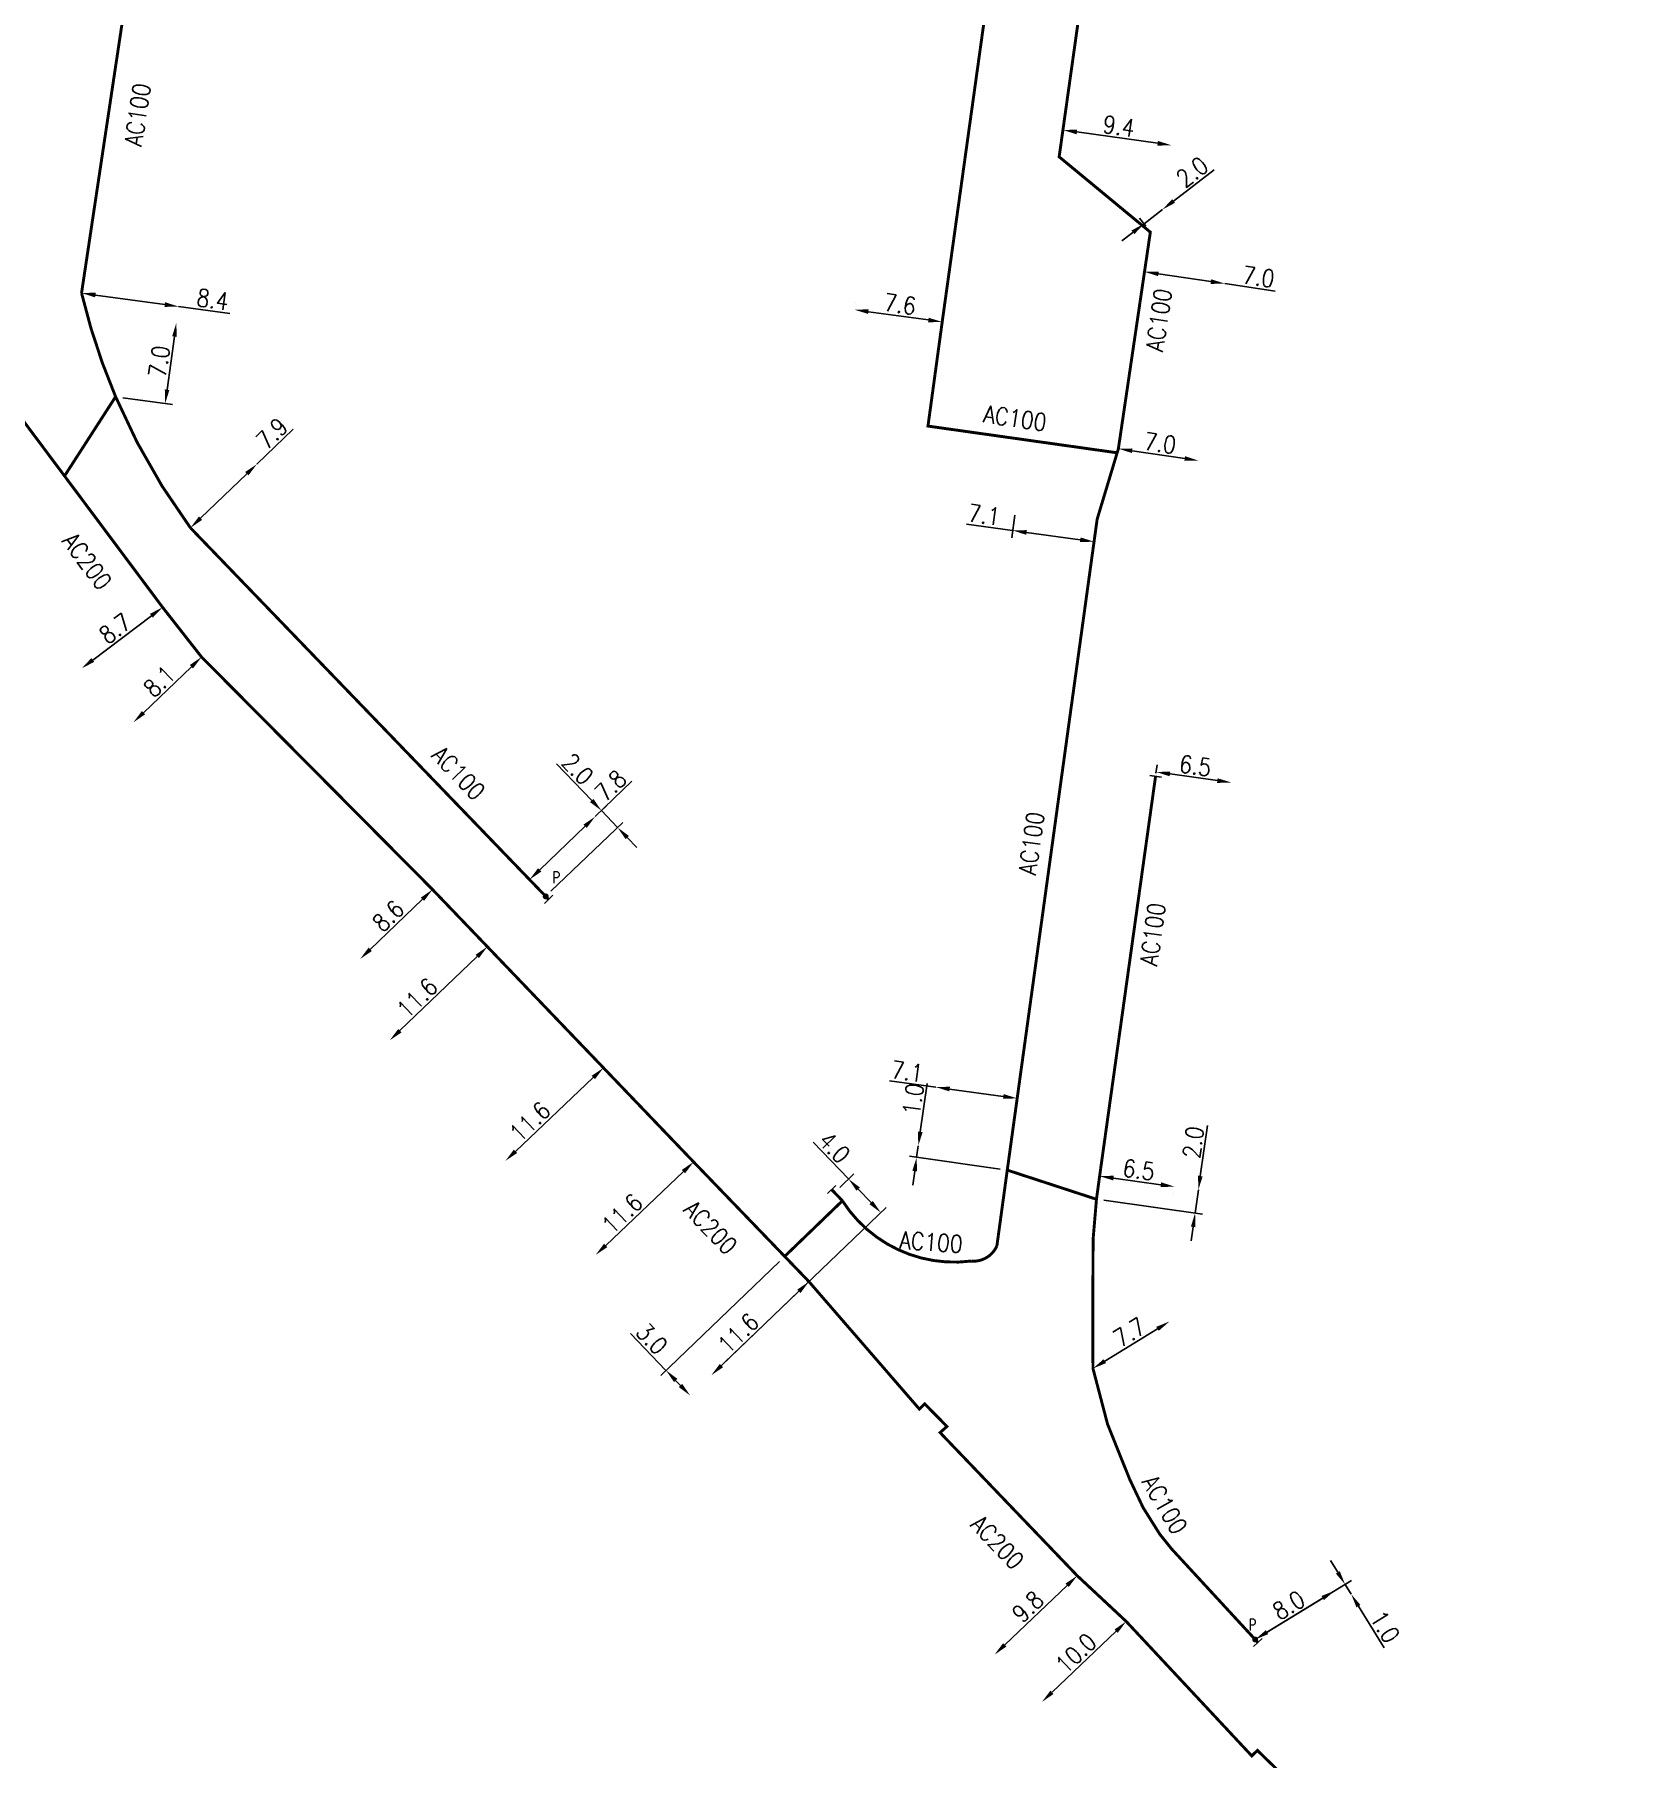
# Model space of a CAD drawing. Header units: millimetres. Extents: x 160996 to 162003, y 120996 to 122000.
# Drawn here: x 161739.4 to 161876.1, y 121177.6 to 121325.5 of the extents above; entities that cross this region are included whole.
import ezdxf
from ezdxf.enums import TextEntityAlignment as Align

# ---------------------------------------------------------------- set-up
doc = ezdxf.new("R2010")
doc.units = ezdxf.units.MM
doc.header["$PDMODE"] = 34
doc.linetypes.add('L_100_AP', pattern=[14, 10, -1.5, 1, -1.5])
doc.layers.get('0').update_dxf_attribs({"linetype": 'CONTINUOUS'})
doc.layers.get('Defpoints').update_dxf_attribs({"linetype": 'CONTINUOUS'})
for name, color, linetype in [('L_140', 3, 'CONTINUOUS'), ('L_300', 7, 'CONTINUOUS'), ('L_340', 7, 'CONTINUOUS')]:
    doc.layers.add(name, color=color, linetype=linetype)
doc.styles.add('G_ROMANS', font='ROMANS.SHX', dxfattribs={"width": 0.75})
doc.styles.get("Standard").update_dxf_attribs({"font": 'romans.shx', "width": 0.85})
doc.dimstyles.get("Standard").update_dxf_attribs({"dimtxt": 1.5, "dimasz": 1.2, "dimexe": 0.625, "dimexo": 0.625, "dimgap": 0.25, "dimtad": 1, "dimdec": 1, "dimzin": 0, "dimdsep": 46, "dimtxsty": 'Standard', "dimcen": -0.5, "dimadec": 0, "dimazin": 0, "dimtfac": 1, "dimtdec": 1, "dimtmove": 0, "dimatfit": 3, "dimfxl": 0, "dimtolj": 1, "dimtzin": 0, "dimarcsym": 0})

# ---------------------------------------------------------------- blocks, each defined once
blk = doc.blocks.new('L_340_07')
at = {"color": 0, "linetype": 'Continuous', "const_width": 0.25, "flags": 128}
blk.add_lwpolyline([(0, 0), (0.35, 0)], dxfattribs=at)
at = {"color": 0, "linetype": 'Continuous', "flags": 128}
blk.add_lwpolyline([(0.35, -0.5), (0.35, 0.5)], dxfattribs=at)
at = {"color": 0, "linetype": 'Continuous', "width": 0.75, "flags": 3}
for tag, p in [('DEF_LEG', (0.72, -3.47)), ('DEF_COUP', (0.72, -5.97)), ('DEF_TYPE', (0.72, -8.47))]:
    blk.add_attdef(tag, text='', height=1.2, dxfattribs=at).set_placement(p, align=Align.MIDDLE)
blk = doc.blocks.new('*D1636')
at = {"layer": 'Defpoints', "color": 0, "linetype": 'Continuous', "transparency": 16777216}
for p in [(161743.39, 121303.28), (161751.71, 121302.12), (161751.71, 121302.12)]:
    blk.add_point(p, dxfattribs=at)
at = {"layer": 'L_140', "color": 0, "linetype": 'Continuous', "lineweight": -2, "transparency": 16777216}
for p, q in [((161744.58, 121303.11), (161750.52, 121302.29)), ((161751.71, 121302.12), (161756.1, 121301.52))]:
    blk.add_line(p, q, dxfattribs=at)
at = {"layer": 'L_140', "color": 0, "linetype": 'Continuous', "transparency": 16777216}
for points in [[(161744.61, 121303.31), (161744.55, 121302.91), (161743.39, 121303.28)], [(161750.55, 121302.49), (161750.5, 121302.09), (161751.71, 121302.12)]]:
    blk.add_solid(points, dxfattribs=at)
at = {"layer": 'L_140', "color": 0, "linetype": 'Continuous', "transparency": 16777216, "insert": (161754.64, 121302.73), "char_height": 1.5, "attachment_point": 5, "rotation": 352.1074}
blk.add_mtext('\\A1;8.4', dxfattribs=at)
blk = doc.blocks.new('*D1637')
at = {"layer": 'Defpoints', "color": 0, "linetype": 'Continuous', "transparency": 16777216}
for p in [(161751.52, 121300.73), (161751.52, 121300.73), (161746.31, 121294.39)]:
    blk.add_point(p, dxfattribs=at)
at = {"layer": 'L_140', "color": 0, "linetype": 'Continuous', "lineweight": -2, "transparency": 16777216}
for p, q in [((161750.72, 121294.99), (161751.36, 121299.55)), ((161746.93, 121294.3), (161751.18, 121293.72))]:
    blk.add_line(p, q, dxfattribs=at)
at = {"layer": 'L_140', "color": 0, "linetype": 'Continuous', "transparency": 16777216}
for points in [[(161751.16, 121299.57), (161751.55, 121299.52), (161751.52, 121300.73)], [(161750.53, 121295.02), (161750.92, 121294.96), (161750.56, 121293.8)]]:
    blk.add_solid(points, dxfattribs=at)
at = {"layer": 'L_140', "color": 0, "linetype": 'Continuous', "transparency": 16777216, "insert": (161750.05, 121297.41), "char_height": 1.5, "attachment_point": 5, "rotation": 82.1074}
blk.add_mtext('\\A1;7.0', dxfattribs=at)
blk = doc.blocks.new('*D1643')
at = {"layer": 'Defpoints', "color": 0, "linetype": 'Continuous', "transparency": 16777216}
for p in [(161750.34, 121276.33), (161743.4, 121271.09), (161743.4, 121271.09)]:
    blk.add_point(p, dxfattribs=at)
at = {"layer": 'L_140', "color": 0, "linetype": 'Continuous', "lineweight": -2, "transparency": 16777216}
blk.add_line((161749.38, 121275.61), (161744.35, 121271.81), dxfattribs=at)
at = {"layer": 'L_140', "color": 0, "linetype": 'Continuous', "transparency": 16777216}
for points in [[(161749.26, 121275.77), (161749.5, 121275.45), (161750.34, 121276.33)], [(161744.23, 121271.97), (161744.47, 121271.65), (161743.4, 121271.09)]]:
    blk.add_solid(points, dxfattribs=at)
at = {"layer": 'L_140', "color": 0, "linetype": 'Continuous', "transparency": 16777216, "insert": (161746.27, 121274.51), "char_height": 1.5, "attachment_point": 5, "rotation": 37.0456}
blk.add_mtext('\\A1;8.7', dxfattribs=at)
blk = doc.blocks.new('*D1644')
at = {"layer": 'Defpoints', "color": 0, "linetype": 'Continuous', "transparency": 16777216}
for p in [(161753.68, 121272.07), (161747.83, 121266.46), (161747.83, 121266.46)]:
    blk.add_point(p, dxfattribs=at)
at = {"layer": 'L_140', "color": 0, "linetype": 'Continuous', "lineweight": -2, "transparency": 16777216}
blk.add_line((161752.81, 121271.24), (161748.7, 121267.29), dxfattribs=at)
at = {"layer": 'L_140', "color": 0, "linetype": 'Continuous', "transparency": 16777216}
for points in [[(161752.67, 121271.38), (161752.95, 121271.09), (161753.68, 121272.07)], [(161748.56, 121267.43), (161748.84, 121267.15), (161747.83, 121266.46)]]:
    blk.add_solid(points, dxfattribs=at)
at = {"layer": 'L_140', "color": 0, "linetype": 'Continuous', "transparency": 16777216, "insert": (161750.06, 121269.98), "char_height": 1.5, "attachment_point": 5, "rotation": 43.7974}
blk.add_mtext('\\A1;8.1', dxfattribs=at)
blk = doc.blocks.new('*D1645')
at = {"layer": 'Defpoints', "color": 0, "linetype": 'Continuous', "transparency": 16777216}
for p in [(161773.49, 121252.13), (161767.28, 121246.17), (161767.28, 121246.17)]:
    blk.add_point(p, dxfattribs=at)
at = {"layer": 'L_140', "color": 0, "linetype": 'Continuous', "lineweight": -2, "transparency": 16777216}
blk.add_line((161772.62, 121251.29), (161768.15, 121247), dxfattribs=at)
at = {"layer": 'L_140', "color": 0, "linetype": 'Continuous', "transparency": 16777216}
for points in [[(161772.49, 121251.44), (161772.76, 121251.15), (161773.49, 121252.13)], [(161768.01, 121247.15), (161768.29, 121246.86), (161767.28, 121246.17)]]:
    blk.add_solid(points, dxfattribs=at)
at = {"layer": 'L_140', "color": 0, "linetype": 'Continuous', "transparency": 16777216, "insert": (161769.69, 121249.87), "char_height": 1.5, "attachment_point": 5, "rotation": 43.7974}
blk.add_mtext('\\A1;8.6', dxfattribs=at)
blk = doc.blocks.new('*D1646')
at = {"layer": 'Defpoints', "color": 0, "linetype": 'Continuous', "transparency": 16777216}
for p in [(161778.19, 121247.23), (161769.82, 121239.2), (161769.82, 121239.2)]:
    blk.add_point(p, dxfattribs=at)
at = {"layer": 'L_140', "color": 0, "linetype": 'Continuous', "lineweight": -2, "transparency": 16777216}
for p, q in [((161778.63, 121246.77), (161778.63, 121246.77)), ((161777.33, 121246.4), (161770.69, 121240.03))]:
    blk.add_line(p, q, dxfattribs=at)
at = {"layer": 'L_140', "color": 0, "linetype": 'Continuous', "transparency": 16777216}
for points in [[(161777.19, 121246.54), (161777.47, 121246.25), (161778.19, 121247.23)], [(161770.55, 121240.17), (161770.83, 121239.88), (161769.82, 121239.2)]]:
    blk.add_solid(points, dxfattribs=at)
at = {"layer": 'L_140', "color": 0, "linetype": 'Continuous', "transparency": 16777216, "insert": (161772.17, 121242.83), "char_height": 1.5, "attachment_point": 5, "rotation": 43.7972}
blk.add_mtext('\\A1;11.6', dxfattribs=at)
blk = doc.blocks.new('*D1647')
at = {"layer": 'Defpoints', "color": 0, "linetype": 'Continuous', "transparency": 16777216}
for p in [(161758.43, 121288.61), (161758.43, 121288.61), (161752.73, 121283.14)]:
    blk.add_point(p, dxfattribs=at)
at = {"layer": 'L_140', "color": 0, "linetype": 'Continuous', "lineweight": -2, "transparency": 16777216}
for p, q in [((161758.43, 121288.61), (161761.54, 121291.6)), ((161753.59, 121283.97), (161757.56, 121287.78))]:
    blk.add_line(p, q, dxfattribs=at)
at = {"layer": 'L_140', "color": 0, "linetype": 'Continuous', "transparency": 16777216}
for points in [[(161757.42, 121287.93), (161757.7, 121287.64), (161758.43, 121288.61)], [(161753.46, 121284.12), (161753.73, 121283.83), (161752.73, 121283.14)]]:
    blk.add_solid(points, dxfattribs=at)
at = {"layer": 'L_140', "color": 0, "linetype": 'Continuous', "transparency": 16777216, "insert": (161759.72, 121291.24), "char_height": 1.5, "attachment_point": 5, "rotation": 43.8214}
blk.add_mtext('\\A1;7.9', dxfattribs=at)
blk = doc.blocks.new('*D1648')
at = {"layer": 'Defpoints', "color": 0, "linetype": 'Continuous', "transparency": 16777216}
for p in [(161787.44, 121258.38), (161787.44, 121258.38), (161781.81, 121252.98)]:
    blk.add_point(p, dxfattribs=at)
at = {"layer": 'L_140', "color": 0, "linetype": 'Continuous', "lineweight": -2, "transparency": 16777216}
for p, q in [((161787.44, 121258.38), (161790.59, 121261.41)), ((161782.68, 121253.81), (161786.57, 121257.55))]:
    blk.add_line(p, q, dxfattribs=at)
at = {"layer": 'L_140', "color": 0, "linetype": 'Continuous', "transparency": 16777216}
for points in [[(161786.44, 121257.7), (161786.71, 121257.41), (161787.44, 121258.38)], [(161782.54, 121253.96), (161782.82, 121253.67), (161781.81, 121252.98)]]:
    blk.add_solid(points, dxfattribs=at)
at = {"layer": 'L_140', "color": 0, "linetype": 'Continuous', "transparency": 16777216, "insert": (161788.76, 121261.03), "char_height": 1.5, "attachment_point": 5, "rotation": 43.8214}
blk.add_mtext('\\A1;7.8', dxfattribs=at)
blk = doc.blocks.new('*D1649')
at = {"layer": 'Defpoints', "color": 0, "linetype": 'Continuous', "transparency": 16777216}
for p in [(161787.97, 121258.9), (161787.44, 121258.38), (161783.2, 121251.54)]:
    blk.add_point(p, dxfattribs=at)
at = {"layer": 'L_340', "color": 0, "linetype": 'Continuous', "lineweight": -2, "transparency": 16777216}
for p, q in [((161787.14, 121259.76), (161784.12, 121262.92)), ((161787.89, 121258.82), (161788.43, 121259.33)), ((161789.36, 121257.45), (161787.97, 121258.9)), ((161783.65, 121251.98), (161789.81, 121257.89)), ((161790.19, 121256.59), (161791.02, 121255.72))]:
    blk.add_line(p, q, dxfattribs=at)
at = {"layer": 'L_340', "color": 0, "linetype": 'Continuous', "transparency": 16777216}
for points in [[(161787.29, 121259.9), (161787, 121259.62), (161787.97, 121258.9)], [(161790.33, 121256.73), (161790.05, 121256.45), (161789.36, 121257.45)]]:
    blk.add_solid(points, dxfattribs=at)
at = {"layer": 'L_340', "color": 0, "linetype": 'Continuous', "transparency": 16777216, "insert": (161785.94, 121262.46), "char_height": 1.5, "attachment_point": 5, "rotation": 313.8214}
blk.add_mtext('\\A1;2.0', dxfattribs=at)
blk = doc.blocks.new('*D1650')
at = {"layer": 'Defpoints', "color": 0, "linetype": 'Continuous', "transparency": 16777216}
for p in [(161788.15, 121236.84), (161779.74, 121228.86), (161779.74, 121228.86)]:
    blk.add_point(p, dxfattribs=at)
at = {"layer": 'L_140', "color": 0, "linetype": 'Continuous', "lineweight": -2, "transparency": 16777216}
blk.add_line((161787.28, 121236.02), (161780.61, 121229.68), dxfattribs=at)
at = {"layer": 'L_140', "color": 0, "linetype": 'Continuous', "transparency": 16777216}
for points in [[(161787.14, 121236.16), (161787.42, 121235.87), (161788.15, 121236.84)], [(161780.47, 121229.83), (161780.75, 121229.54), (161779.74, 121228.86)]]:
    blk.add_solid(points, dxfattribs=at)
at = {"layer": 'L_140', "color": 0, "linetype": 'Continuous', "transparency": 16777216, "insert": (161781.84, 121232.23), "char_height": 1.5, "attachment_point": 5, "rotation": 43.5071}
blk.add_mtext('\\A1;11.6', dxfattribs=at)
blk = doc.blocks.new('*D1651')
at = {"layer": 'Defpoints', "color": 0, "linetype": 'Continuous', "transparency": 16777216}
for p in [(161795.88, 121228.77), (161787.47, 121220.79), (161787.47, 121220.79)]:
    blk.add_point(p, dxfattribs=at)
at = {"layer": 'L_140', "color": 0, "linetype": 'Continuous', "lineweight": -2, "transparency": 16777216}
blk.add_line((161795.01, 121227.95), (161788.34, 121221.61), dxfattribs=at)
at = {"layer": 'L_140', "color": 0, "linetype": 'Continuous', "transparency": 16777216}
for points in [[(161794.87, 121228.09), (161795.15, 121227.8), (161795.88, 121228.77)], [(161788.2, 121221.76), (161788.48, 121221.47), (161787.47, 121220.79)]]:
    blk.add_solid(points, dxfattribs=at)
at = {"layer": 'L_140', "color": 0, "linetype": 'Continuous', "transparency": 16777216, "insert": (161789.75, 121224.33), "char_height": 1.5, "attachment_point": 5, "rotation": 43.5071}
blk.add_mtext('\\A1;11.6', dxfattribs=at)
blk = doc.blocks.new('*D1652')
at = {"layer": 'Defpoints', "color": 0, "linetype": 'Continuous', "transparency": 16777216}
for p in [(161803.69, 121220.67), (161795.59, 121208.74), (161795.59, 121208.74)]:
    blk.add_point(p, dxfattribs=at)
at = {"layer": 'L_140', "color": 0, "linetype": 'Continuous', "lineweight": -2, "transparency": 16777216}
for p, q in [((161803.24, 121220.24), (161793.06, 121210.47)), ((161793.51, 121210.9), (161790.48, 121214.06)), ((161794.75, 121209.6), (161794.34, 121210.04))]:
    blk.add_line(p, q, dxfattribs=at)
at = {"layer": 'L_140', "color": 0, "linetype": 'Continuous', "transparency": 16777216}
for points in [[(161794.48, 121210.18), (161794.2, 121209.9), (161793.51, 121210.9)], [(161794.9, 121209.74), (161794.61, 121209.47), (161795.59, 121208.74)]]:
    blk.add_solid(points, dxfattribs=at)
at = {"layer": 'L_140', "color": 0, "linetype": 'Continuous', "transparency": 16777216, "insert": (161792.3, 121213.61), "char_height": 1.5, "attachment_point": 5, "rotation": 313.7972}
blk.add_mtext('\\A1;3.0', dxfattribs=at)
blk = doc.blocks.new('*D1653')
at = {"layer": 'Defpoints', "color": 0, "linetype": 'Continuous', "transparency": 16777216}
for p in [(161805.77, 121218.51), (161797.4, 121210.48), (161797.4, 121210.48)]:
    blk.add_point(p, dxfattribs=at)
at = {"layer": 'L_140', "color": 0, "linetype": 'Continuous', "lineweight": -2, "transparency": 16777216}
for p, q in [((161804.91, 121217.68), (161798.27, 121211.31)), ((161806.21, 121218.06), (161806.21, 121218.06))]:
    blk.add_line(p, q, dxfattribs=at)
at = {"layer": 'L_140', "color": 0, "linetype": 'Continuous', "transparency": 16777216}
for points in [[(161804.77, 121217.82), (161805.05, 121217.53), (161805.77, 121218.51)], [(161798.13, 121211.45), (161798.41, 121211.17), (161797.4, 121210.48)]]:
    blk.add_solid(points, dxfattribs=at)
at = {"layer": 'L_140', "color": 0, "linetype": 'Continuous', "transparency": 16777216, "insert": (161799.71, 121214.08), "char_height": 1.5, "attachment_point": 5, "rotation": 43.7972}
blk.add_mtext('\\A1;11.6', dxfattribs=at)
blk = doc.blocks.new('*D1654')
at = {"layer": 'Defpoints', "color": 0, "linetype": 'Continuous', "transparency": 16777216}
for p in [(161828.78, 121193.29), (161821.69, 121186.52), (161821.69, 121186.52)]:
    blk.add_point(p, dxfattribs=at)
at = {"layer": 'L_140', "color": 0, "linetype": 'Continuous', "lineweight": -2, "transparency": 16777216}
blk.add_line((161827.91, 121192.46), (161822.56, 121187.35), dxfattribs=at)
at = {"layer": 'L_140', "color": 0, "linetype": 'Continuous', "transparency": 16777216}
for points in [[(161827.77, 121192.61), (161828.05, 121192.32), (161828.78, 121193.29)], [(161822.42, 121187.5), (161822.7, 121187.21), (161821.69, 121186.52)]]:
    blk.add_solid(points, dxfattribs=at)
at = {"layer": 'L_140', "color": 0, "linetype": 'Continuous', "transparency": 16777216, "insert": (161824.54, 121190.63), "char_height": 1.5, "attachment_point": 5, "rotation": 43.6929}
blk.add_mtext('\\A1;9.8', dxfattribs=at)
blk = doc.blocks.new('*D1655')
at = {"layer": 'Defpoints', "color": 0, "linetype": 'Continuous', "transparency": 16777216}
for p in [(161832.98, 121189.37), (161825.75, 121182.46), (161825.75, 121182.46)]:
    blk.add_point(p, dxfattribs=at)
at = {"layer": 'L_140', "color": 0, "linetype": 'Continuous', "lineweight": -2, "transparency": 16777216}
blk.add_line((161832.11, 121188.54), (161826.62, 121183.29), dxfattribs=at)
at = {"layer": 'L_140', "color": 0, "linetype": 'Continuous', "transparency": 16777216}
for points in [[(161831.98, 121188.68), (161832.25, 121188.39), (161832.98, 121189.37)], [(161826.48, 121183.43), (161826.75, 121183.15), (161825.75, 121182.46)]]:
    blk.add_solid(points, dxfattribs=at)
at = {"layer": 'L_140', "color": 0, "linetype": 'Continuous', "transparency": 16777216, "insert": (161828.67, 121186.64), "char_height": 1.5, "attachment_point": 5, "rotation": 43.6606}
blk.add_mtext('\\A1;10.0', dxfattribs=at)
blk = doc.blocks.new('*D1664')
at = {"layer": 'Defpoints', "color": 0, "linetype": 'Continuous', "transparency": 16777216}
for p in [(161809.68, 121301.85), (161809.68, 121301.85), (161817.2, 121300.8)]:
    blk.add_point(p, dxfattribs=at)
at = {"layer": 'L_140', "color": 0, "linetype": 'Continuous', "lineweight": -2, "transparency": 16777216}
for p, q in [((161809.76, 121302.47), (161809.76, 121302.47)), ((161816.02, 121300.97), (161810.87, 121301.68)), ((161817.29, 121301.42), (161817.29, 121301.42))]:
    blk.add_line(p, q, dxfattribs=at)
at = {"layer": 'L_140', "color": 0, "linetype": 'Continuous', "transparency": 16777216}
for points in [[(161810.89, 121301.88), (161810.84, 121301.49), (161809.68, 121301.85)], [(161816.04, 121301.16), (161815.99, 121300.77), (161817.2, 121300.8)]]:
    blk.add_solid(points, dxfattribs=at)
at = {"layer": 'L_140', "color": 0, "linetype": 'Continuous', "transparency": 16777216, "insert": (161813.58, 121302.32), "char_height": 1.5, "attachment_point": 5, "rotation": 352.0669}
blk.add_mtext('\\A1;7.6', dxfattribs=at)
blk = doc.blocks.new('*D1665')
at = {"layer": 'Defpoints', "color": 0, "linetype": 'Continuous', "transparency": 16777216}
for p in [(161832.31, 121289.93), (161839.18, 121288.91), (161839.18, 121288.91)]:
    blk.add_point(p, dxfattribs=at)
at = {"layer": 'L_140', "color": 0, "linetype": 'Continuous', "lineweight": -2, "transparency": 16777216}
blk.add_line((161833.49, 121289.75), (161838, 121289.09), dxfattribs=at)
at = {"layer": 'L_140', "color": 0, "linetype": 'Continuous', "transparency": 16777216}
for points in [[(161833.52, 121289.95), (161833.47, 121289.56), (161832.31, 121289.93)], [(161838.03, 121289.29), (161837.97, 121288.89), (161839.18, 121288.91)]]:
    blk.add_solid(points, dxfattribs=at)
at = {"layer": 'L_140', "color": 0, "linetype": 'Continuous', "transparency": 16777216, "insert": (161835.89, 121290.41), "char_height": 1.5, "attachment_point": 5, "rotation": 351.5924}
blk.add_mtext('\\A1;7.0', dxfattribs=at)
blk = doc.blocks.new('*D1666')
at = {"layer": 'Defpoints', "color": 0, "linetype": 'Continuous', "transparency": 16777216}
for p in [(161823.51, 121284.85), (161830.49, 121283.89), (161823.24, 121282.92)]:
    blk.add_point(p, dxfattribs=at)
at = {"layer": 'L_140', "color": 0, "linetype": 'Continuous', "lineweight": -2, "transparency": 16777216}
for p, q in [((161823.42, 121284.23), (161823.16, 121282.3)), ((161823.24, 121282.92), (161819.27, 121283.46)), ((161829.04, 121282.12), (161824.43, 121282.75)), ((161830.41, 121283.27), (161830.14, 121281.34))]:
    blk.add_line(p, q, dxfattribs=at)
at = {"layer": 'L_140', "color": 0, "linetype": 'Continuous', "transparency": 16777216}
for points in [[(161824.46, 121282.95), (161824.4, 121282.55), (161823.24, 121282.92)], [(161829.07, 121282.32), (161829.01, 121281.92), (161830.23, 121281.96)]]:
    blk.add_solid(points, dxfattribs=at)
at = {"layer": 'L_140', "color": 0, "linetype": 'Continuous', "transparency": 16777216, "insert": (161820.8, 121284.26), "char_height": 1.5, "attachment_point": 5, "rotation": 352.1833}
blk.add_mtext('\\A1;7.1', dxfattribs=at)
blk = doc.blocks.new('*D1667')
at = {"layer": 'Defpoints', "color": 0, "linetype": 'Continuous', "transparency": 16777216}
for p in [(161835.05, 121308.5), (161841.43, 121304.09), (161841.43, 121304.09)]:
    blk.add_point(p, dxfattribs=at)
at = {"layer": 'L_140', "color": 0, "linetype": 'Continuous', "lineweight": -2, "transparency": 16777216}
for p, q in [((161834.96, 121307.89), (161834.46, 121304.48)), ((161835.74, 121304.93), (161840.24, 121304.26)), ((161841.43, 121304.09), (161845.75, 121303.45))]:
    blk.add_line(p, q, dxfattribs=at)
at = {"layer": 'L_140', "color": 0, "linetype": 'Continuous', "transparency": 16777216}
for points in [[(161835.77, 121305.12), (161835.71, 121304.73), (161834.55, 121305.1)], [(161840.27, 121304.46), (161840.21, 121304.06), (161841.43, 121304.09)]]:
    blk.add_solid(points, dxfattribs=at)
at = {"layer": 'L_140', "color": 0, "linetype": 'Continuous', "transparency": 16777216, "insert": (161844.33, 121304.67), "char_height": 1.5, "attachment_point": 5, "rotation": 351.5924}
blk.add_mtext('\\A1;7.0', dxfattribs=at)
blk = doc.blocks.new('*D1668')
at = {"layer": 'Defpoints', "color": 0, "linetype": 'Continuous', "transparency": 16777216}
for p in [(161836.09, 121310.44), (161836.09, 121310.44), (161835.05, 121308.5)]:
    blk.add_point(p, dxfattribs=at)
at = {"layer": 'L_140', "color": 0, "linetype": 'Continuous', "lineweight": -2, "transparency": 16777216}
for p, q in [((161837.04, 121311.17), (161840.51, 121313.83)), ((161834.51, 121309.22), (161836.09, 121310.44)), ((161834.67, 121309), (161834.12, 121309.71)), ((161833.55, 121308.48), (161832.6, 121307.75))]:
    blk.add_line(p, q, dxfattribs=at)
at = {"layer": 'L_140', "color": 0, "linetype": 'Continuous', "transparency": 16777216}
for points in [[(161836.92, 121311.33), (161837.16, 121311.01), (161836.09, 121310.44)], [(161833.43, 121308.64), (161833.68, 121308.33), (161834.51, 121309.22)]]:
    blk.add_solid(points, dxfattribs=at)
at = {"layer": 'L_140', "color": 0, "linetype": 'Continuous', "transparency": 16777216, "insert": (161838.64, 121313.66), "char_height": 1.5, "attachment_point": 5, "rotation": 37.5582}
blk.add_mtext('\\A1;2.0', dxfattribs=at)
blk = doc.blocks.new('*D1669')
at = {"layer": 'Defpoints', "color": 0, "linetype": 'Continuous', "transparency": 16777216}
for p in [(161827.23, 121314.96), (161836.86, 121315.95), (161836.86, 121315.95)]:
    blk.add_point(p, dxfattribs=at)
at = {"layer": 'L_140', "color": 0, "linetype": 'Continuous', "lineweight": -2, "transparency": 16777216}
for p, q in [((161827.32, 121315.58), (161827.64, 121317.88)), ((161828.74, 121317.09), (161835.68, 121316.12))]:
    blk.add_line(p, q, dxfattribs=at)
at = {"layer": 'L_140', "color": 0, "linetype": 'Continuous', "transparency": 16777216}
for points in [[(161828.77, 121317.29), (161828.72, 121316.89), (161827.56, 121317.26)], [(161835.7, 121316.32), (161835.65, 121315.92), (161836.86, 121315.95)]]:
    blk.add_solid(points, dxfattribs=at)
at = {"layer": 'L_140', "color": 0, "linetype": 'Continuous', "transparency": 16777216, "insert": (161832.35, 121317.59), "char_height": 1.5, "attachment_point": 5, "rotation": 352.0172}
blk.add_mtext('\\A1;9.4', dxfattribs=at)
blk = doc.blocks.new('*D1692')
at = {"layer": 'Defpoints', "color": 0, "linetype": 'Continuous', "transparency": 16777216}
for p in [(161835.45, 121261.49), (161841.99, 121261.31), (161841.99, 121261.31)]:
    blk.add_point(p, dxfattribs=at)
at = {"layer": 'L_340', "color": 0, "linetype": 'Continuous', "lineweight": -2, "transparency": 16777216}
for p, q in [((161835.53, 121262.11), (161835.63, 121262.82)), ((161836.74, 121262.04), (161840.8, 121261.47))]:
    blk.add_line(p, q, dxfattribs=at)
at = {"layer": 'L_340', "color": 0, "linetype": 'Continuous', "transparency": 16777216}
for points in [[(161836.76, 121262.24), (161836.71, 121261.84), (161835.55, 121262.21)], [(161840.82, 121261.67), (161840.77, 121261.27), (161841.99, 121261.31)]]:
    blk.add_solid(points, dxfattribs=at)
at = {"layer": 'L_340', "color": 0, "linetype": 'Continuous', "transparency": 16777216, "insert": (161838.91, 121262.75), "char_height": 1.5, "attachment_point": 5, "rotation": 352.0416}
blk.add_mtext('\\A1;6.5', dxfattribs=at)
blk = doc.blocks.new('*D1693')
at = {"layer": 'Defpoints', "color": 0, "linetype": 'Continuous', "transparency": 16777216}
for p in [(161830.7, 121227.55), (161837.14, 121226.65), (161837.14, 121226.65)]:
    blk.add_point(p, dxfattribs=at)
at = {"layer": 'L_140', "color": 0, "linetype": 'Continuous', "lineweight": -2, "transparency": 16777216}
for p, q in [((161830.62, 121226.94), (161830.62, 121226.94)), ((161831.89, 121227.39), (161835.95, 121226.82)), ((161837.05, 121226.04), (161837.05, 121226.04))]:
    blk.add_line(p, q, dxfattribs=at)
at = {"layer": 'L_140', "color": 0, "linetype": 'Continuous', "transparency": 16777216}
for points in [[(161831.92, 121227.59), (161831.86, 121227.19), (161830.7, 121227.55)], [(161835.98, 121227.02), (161835.93, 121226.62), (161837.14, 121226.65)]]:
    blk.add_solid(points, dxfattribs=at)
at = {"layer": 'L_140', "color": 0, "linetype": 'Continuous', "transparency": 16777216, "insert": (161834.06, 121228.1), "char_height": 1.5, "attachment_point": 5, "rotation": 352.0416}
blk.add_mtext('\\A1;6.5', dxfattribs=at)
blk = doc.blocks.new('*D1694')
at = {"layer": 'Defpoints', "color": 0, "linetype": 'Continuous', "transparency": 16777216}
for p in [(161839.17, 121226.37), (161839.17, 121226.37), (161830.43, 121225.57)]:
    blk.add_point(p, dxfattribs=at)
at = {"layer": 'L_140', "color": 0, "linetype": 'Continuous', "lineweight": -2, "transparency": 16777216}
for p, q in [((161839.33, 121227.56), (161839.94, 121231.89)), ((161838.89, 121224.39), (161839.17, 121226.37)), ((161831.05, 121225.49), (161839.51, 121224.3)), ((161838.72, 121223.2), (161838.56, 121222.01))]:
    blk.add_line(p, q, dxfattribs=at)
at = {"layer": 'L_140', "color": 0, "linetype": 'Continuous', "transparency": 16777216}
for points in [[(161839.14, 121227.59), (161839.53, 121227.53), (161839.17, 121226.37)], [(161838.53, 121223.23), (161838.92, 121223.17), (161838.89, 121224.39)]]:
    blk.add_solid(points, dxfattribs=at)
at = {"layer": 'L_140', "color": 0, "linetype": 'Continuous', "transparency": 16777216, "insert": (161838.73, 121230.46), "char_height": 1.5, "attachment_point": 5, "rotation": 82.0416}
blk.add_mtext('\\A1;2.0', dxfattribs=at)
blk = doc.blocks.new('*D1695')
at = {"layer": 'Defpoints', "color": 0, "linetype": 'Continuous', "transparency": 16777216}
for p in [(161815.15, 121230.16), (161815.15, 121230.16), (161822.78, 121228.07)]:
    blk.add_point(p, dxfattribs=at)
at = {"layer": 'L_140', "color": 0, "linetype": 'Continuous', "lineweight": -2, "transparency": 16777216}
for p, q in [((161815.32, 121231.35), (161815.9, 121235.49)), ((161822.16, 121228.15), (161814.39, 121229.26)), ((161815.01, 121229.17), (161815.15, 121230.16)), ((161814.84, 121227.98), (161814.67, 121226.79))]:
    blk.add_line(p, q, dxfattribs=at)
at = {"layer": 'L_140', "color": 0, "linetype": 'Continuous', "transparency": 16777216}
for points in [[(161815.12, 121231.37), (161815.52, 121231.32), (161815.15, 121230.16)], [(161814.64, 121228.01), (161815.04, 121227.95), (161815.01, 121229.17)]]:
    blk.add_solid(points, dxfattribs=at)
at = {"layer": 'L_140', "color": 0, "linetype": 'Continuous', "transparency": 16777216, "insert": (161814.71, 121234.15), "char_height": 1.5, "attachment_point": 5, "rotation": 81.9369}
blk.add_mtext('\\A1;1.0', dxfattribs=at)
blk = doc.blocks.new('*D1696')
at = {"layer": 'Defpoints', "color": 0, "linetype": 'Continuous', "transparency": 16777216}
for p in [(161816.65, 121235.19), (161816.65, 121235.19), (161823.63, 121234.22)]:
    blk.add_point(p, dxfattribs=at)
at = {"layer": 'L_140', "color": 0, "linetype": 'Continuous', "lineweight": -2, "transparency": 16777216}
for p, q in [((161816.65, 121235.19), (161812.68, 121235.73)), ((161822.44, 121234.39), (161817.84, 121235.02))]:
    blk.add_line(p, q, dxfattribs=at)
at = {"layer": 'L_140', "color": 0, "linetype": 'Continuous', "transparency": 16777216}
for points in [[(161817.87, 121235.22), (161817.81, 121234.82), (161816.65, 121235.19)], [(161822.47, 121234.59), (161822.42, 121234.19), (161823.63, 121234.22)]]:
    blk.add_solid(points, dxfattribs=at)
at = {"layer": 'L_140', "color": 0, "linetype": 'Continuous', "transparency": 16777216, "insert": (161814.21, 121236.53), "char_height": 1.5, "attachment_point": 5, "rotation": 352.1701}
blk.add_mtext('\\A1;7.1', dxfattribs=at)
blk = doc.blocks.new('*D1697')
at = {"layer": 'Defpoints', "color": 0, "linetype": 'Continuous', "transparency": 16777216}
for p in [(161836.69, 121215.09), (161836.69, 121215.09), (161830.13, 121211.06)]:
    blk.add_point(p, dxfattribs=at)
at = {"layer": 'L_140', "color": 0, "linetype": 'Continuous', "lineweight": -2, "transparency": 16777216}
blk.add_line((161831.15, 121211.69), (161835.67, 121214.46), dxfattribs=at)
at = {"layer": 'L_140', "color": 0, "linetype": 'Continuous', "transparency": 16777216}
for points in [[(161835.56, 121214.63), (161835.77, 121214.29), (161836.69, 121215.09)], [(161831.04, 121211.86), (161831.25, 121211.52), (161830.13, 121211.06)]]:
    blk.add_solid(points, dxfattribs=at)
at = {"layer": 'L_140', "color": 0, "linetype": 'Continuous', "transparency": 16777216, "insert": (161833.26, 121214.16), "char_height": 1.5, "attachment_point": 5, "rotation": 31.5338}
blk.add_mtext('\\A1;7.7', dxfattribs=at)
blk = doc.blocks.new('*D1698')
at = {"layer": 'Defpoints', "color": 0, "linetype": 'Continuous', "transparency": 16777216}
for p in [(161852.28, 121191.7), (161852.28, 121191.7), (161844.04, 121187.82)]:
    blk.add_point(p, dxfattribs=at)
at = {"layer": 'L_340', "color": 0, "linetype": 'Continuous', "lineweight": -2, "transparency": 16777216}
for p, q in [((161851.13, 121193.58), (161850.5, 121194.6)), ((161844.57, 121188.15), (161852.29, 121192.88)), ((161851.75, 121192.55), (161852.28, 121191.7)), ((161852.9, 121190.68), (161855.1, 121187.11))]:
    blk.add_line(p, q, dxfattribs=at)
at = {"layer": 'L_340', "color": 0, "linetype": 'Continuous', "transparency": 16777216}
for points in [[(161851.3, 121193.68), (161850.96, 121193.47), (161851.75, 121192.55)], [(161853.07, 121190.78), (161852.73, 121190.57), (161852.28, 121191.7)]]:
    blk.add_solid(points, dxfattribs=at)
at = {"layer": 'L_340', "color": 0, "linetype": 'Continuous', "transparency": 16777216, "insert": (161855.17, 121188.91), "char_height": 1.5, "attachment_point": 5, "rotation": 301.5338}
blk.add_mtext('\\A1;1.0', dxfattribs=at)
blk = doc.blocks.new('*D1699')
at = {"layer": 'Defpoints', "color": 0, "linetype": 'Continuous', "transparency": 16777216}
for p in [(161850.85, 121192), (161850.85, 121192), (161844.04, 121187.82)]:
    blk.add_point(p, dxfattribs=at)
at = {"layer": 'L_340', "color": 0, "linetype": 'Continuous', "lineweight": -2, "transparency": 16777216}
blk.add_line((161845.06, 121188.45), (161849.83, 121191.37), dxfattribs=at)
at = {"layer": 'L_340', "color": 0, "linetype": 'Continuous', "transparency": 16777216}
for points in [[(161849.73, 121191.55), (161849.94, 121191.2), (161850.85, 121192)], [(161844.95, 121188.62), (161845.16, 121188.28), (161844.04, 121187.82)]]:
    blk.add_solid(points, dxfattribs=at)
at = {"layer": 'L_340', "color": 0, "linetype": 'Continuous', "transparency": 16777216, "insert": (161846.92, 121190.76), "char_height": 1.5, "attachment_point": 5, "rotation": 31.5338}
blk.add_mtext('\\A1;8.0', dxfattribs=at)
blk = doc.blocks.new('*D1700')
at = {"layer": 'Defpoints', "color": 0, "linetype": 'Continuous', "transparency": 16777216}
for p in [(161807.96, 121226.15), (161811.94, 121224.42), (161797.4, 121210.48)]:
    blk.add_point(p, dxfattribs=at)
at = {"layer": 'L_340', "color": 0, "linetype": 'Continuous', "lineweight": -2, "transparency": 16777216}
for p, q in [((161809.17, 121227.31), (161806.14, 121230.46)), ((161808.41, 121226.58), (161809.62, 121227.74)), ((161811.11, 121225.28), (161810, 121226.44)), ((161797.85, 121210.91), (161812.39, 121224.85))]:
    blk.add_line(p, q, dxfattribs=at)
at = {"layer": 'L_340', "color": 0, "linetype": 'Continuous', "transparency": 16777216}
for points in [[(161810.14, 121226.58), (161809.85, 121226.3), (161809.17, 121227.31)], [(161811.25, 121225.42), (161810.96, 121225.15), (161811.94, 121224.42)]]:
    blk.add_solid(points, dxfattribs=at)
at = {"layer": 'L_340', "color": 0, "linetype": 'Continuous', "transparency": 16777216, "insert": (161807.96, 121230.01), "char_height": 1.5, "attachment_point": 5, "rotation": 313.7972}
blk.add_mtext('\\A1;4.0', dxfattribs=at)
blk = doc.blocks.new('L_300_12')
at = {"color": 0, "linetype": 'Continuous', "const_width": 0.248, "flags": 128}
blk.add_lwpolyline([(-0.13, 0, 1), (0.13, 0, 1)], format="xyb", close=True, dxfattribs=at)
at = {"linetype": 'Continuous', "style": 'G_ROMANS', "width": 0.75}
blk.add_attdef('P', text='', height=1, dxfattribs=at).set_placement((0, 1.33), align=Align.MIDDLE_CENTER)
at = {"color": 0, "linetype": 'Continuous', "width": 0.75, "flags": 3}
for tag, p in [('DEF_LEG', (0, -5)), ('DEF_COUP', (0, -7.5)), ('DEF_TYPE', (0, -10))]:
    blk.add_attdef(tag, text='', height=1.2, dxfattribs=at).set_placement(p, align=Align.MIDDLE)

msp = doc.modelspace()

# ---------------------------------------------------------------- linework, layer by layer
at = {"layer": 'L_140', "linetype": 'L_100_AP', "flags": 128}
for points in [[(161832.2, 121289.58, 0.25, 0.25, 0), (161815.98, 121291.87, 0.25, 0.25, 0), (161817.2, 121300.8, 0.25, 0.25, 0), (161821.08, 121328.64, 0.25, 0.25, 0), (161821.9, 121334.56, 0.25, 0.25, 0), (161824.48, 121353.1, 0.25, 0.25, 0), (161825.08, 121356.9, 0.25, 0.25, 0), (161825.13, 121358.02, 0.25, 0.25, 0), (161825.03, 121360.62, 0.25, 0.25, 0), (161824.83, 121361.27, 0, 0, 0)], [(161748.49, 121340.95, 0.25, 0.25, 0), (161748.46, 121340.68, 0.25, 0.25, 0), (161749.39, 121340.55, 0.25, 0.25, 0), (161748.77, 121336.93, 0.25, 0.25, 0), (161747.36, 121329.7, 0.25, 0.25, 0), (161743.39, 121303.28, 0.25, 0.25, 0), (161743.39, 121303.28, 0.25, 0.25, 0.042241), (161746.31, 121294.39, 0.25, 0.25, 0.058578), (161752.73, 121283.14, 0.25, 0.25, 0), (161752.73, 121283.14, 0.25, 0.25, 0), (161781.81, 121252.98, 0.25, 0.25, 0), (161783.2, 121251.54, 0, 0, 0)]]:
    msp.add_lwpolyline(points, format="xyseb", dxfattribs=at)
at = {"layer": 'L_140', "linetype": 'L_100_AP', "const_width": 0.25, "flags": 128}
msp.add_lwpolyline([(161807.96, 121226.15), (161808.64, 121225.44), (161808.64, 121225.44), (161808.64, 121225.44, 0.290309), (161819.68, 121220.27), (161819.68, 121220.27, 0.322558), (161821.89, 121221.57), (161822.78, 121228.07), (161823.63, 121234.22), (161830.49, 121283.89), (161832.31, 121289.93), (161832.31, 121289.93), (161834.55, 121305.1), (161835.05, 121308.5), (161835.05, 121308.5), (161827.23, 121314.96), (161827.23, 121314.96), (161828.91, 121326.91), (161830.8, 121340.02), (161831.69, 121346.17), (161832.42, 121350.04, -0.386941), (161840.1, 121353.91), (161840.1, 121353.91), (161847.42, 121350.05), (161891.22, 121323.84), (161891.22, 121323.84), (161891.22, 121323.84, -0.111849), (161897.38, 121317.03, -0.095684), (161899.87, 121309.55), (161899.87, 121309.55), (161898.94, 121302.9), (161896.13, 121282.76), (161894.56, 121270.18), (161892.62, 121256.41), (161892.46, 121255.32)], format="xyb", dxfattribs=at)
for points in [[(161725.91, 121304.86), (161725.13, 121304.25), (161726.46, 121302.54), (161726.99, 121301.87), (161729.75, 121303.91), (161733.41, 121299), (161733.41, 121299), (161750.34, 121276.33), (161753.68, 121272.07), (161773.49, 121252.13), (161778.19, 121247.23), (161788.15, 121236.84), (161795.88, 121228.77), (161803.69, 121220.67), (161805.77, 121218.51), (161815.24, 121207.58), (161815.7, 121208.02), (161817.61, 121206.09), (161817.02, 121205.56), (161828.78, 121193.29), (161832.98, 121189.37), (161843.75, 121177.84), (161844.23, 121178.31), (161845.95, 121176.64), (161845.39, 121176.1), (161852.38, 121168.75), (161856.51, 121164.4), (161875.96, 121144.12), (161880.09, 121139.78), (161909.11, 121109.54), (161912.7, 121105.73), (161916.93, 121109.27), (161921.36, 121107.07), (161939.28, 121088.5), (161939.28, 121088.5), (161946.75, 121080.76), (161944.21, 121094.25), (161960.24, 121093.88), (161967.3, 121093.71), (161971.26, 121093.61), (161971.26, 121093.61), (161984.62, 121094), (161992.47, 121094.93), (162000, 121096.44)], [(161746.31, 121294.39), (161741.93, 121287.59)], [(161835.45, 121261.49), (161830.7, 121227.55), (161830.43, 121225.57), (161830.14, 121222.12), (161830.12, 121216.48), (161830.13, 121211.06), (161831.38, 121206.29), (161833.26, 121201.6), (161834.43, 121199.13), (161835.86, 121196.85), (161836.88, 121195.58), (161844.04, 121187.82)], [(161830.43, 121225.57), (161822.78, 121228.07)], [(161803.69, 121220.67), (161808.64, 121225.44)]]:
    msp.add_lwpolyline(points, dxfattribs=at)

# ---------------------------------------------------------------- block references
at = {"layer": 'L_300', "ltscale": 0.5}
ref = msp.add_blockref('L_300_12', (161783.2, 121251.54), dxfattribs=dict(at, rotation=313.9581349279905))
ref.add_attrib('P', 'P', dxfattribs={"layer": '0', "linetype": 'Continuous', "height": 1, "style": 'G_ROMANS', "width": 0.75}).set_placement((161784.1, 121253.17), align=Align.MIDDLE_CENTER)
ref = msp.add_blockref('L_300_12', (161844.04, 121187.82), dxfattribs=dict(at, rotation=312.6846603763994))
ref.add_attrib('P', 'P', dxfattribs={"layer": '0', "linetype": 'Continuous', "height": 1, "style": 'G_ROMANS', "width": 0.75}).set_placement((161843.81, 121189.08), align=Align.MIDDLE_CENTER)
at = {"layer": 'L_340'}
for p, rotation in [((161835.45, 121261.49), 82.04159933843584), ((161783.2, 121251.54), 313.9581349274302), ((161807.96, 121226.15), 133.7971506489728), ((161844.04, 121187.82), 312.6846603782755)]:
    msp.add_blockref('L_340_07', p, dxfattribs=dict(at, rotation=rotation))

# ---------------------------------------------------------------- texts
at = {"layer": 'L_140', "linetype": 'Continuous', "width": 0.85}
for s, rotation, p in [('AC100', 81.4642, (161748.53, 121315.78)), ('AC100', 81.5924, (161836.12, 121298.17)), ('AC100', 351.6325, (161820.67, 121292.2)), ('AC200', 306.7524, (161741.65, 121282)), ('AC100', 313.9581, (161773.3, 121263.54)), ('AC100', 82.1369, (161825.23, 121253.31)), ('AC100', 82.0416, (161835.62, 121245.51)), ('AC200', 313.944, (161794.92, 121224.58)), ('AC100', 356.0402, (161813.5, 121221.34)), ('AC100', 300.553, (161834.26, 121201.34)), ('AC200', 313.77, (161819.52, 121197.59))]:
    msp.add_text(s, height=1.5, rotation=rotation, dxfattribs=at).set_placement(p)

# ---------------------------------------------------------------- dimensions: what is measured, and where the dimension line sits
at = {"layer": 'L_140', "linetype": 'Continuous'}
for base, p1, p2, angle, picture, middle in [((161836.86, 121315.95), (161827.23, 121314.96), (161836.86, 121315.95), 172.0172, '*D1669', (161832.21, 121316.6)), ((161836.09, 121310.44), (161835.05, 121308.5), (161836.09, 121310.44), 217.5582, '*D1668', (161839.25, 121312.86)), ((161841.4257, 121304.0856), (161835.053214, 121308.50378), (161841.4257, 121304.0856), 171.592425, '*D1667', (161844.181476, 121303.67829)), ((161751.71, 121302.12), (161743.39, 121303.28), (161751.71, 121302.12), 172.1074, '*D1636', (161754.5, 121301.74)), ((161809.68, 121301.85), (161817.2, 121300.8), (161809.68, 121301.85), 352.0669, '*D1664', (161813.44, 121301.33)), ((161751.52, 121300.73), (161746.31, 121294.39), (161751.52, 121300.73), 262.1074, '*D1637', (161751.04, 121297.27)), ((161758.43, 121288.61), (161752.73, 121283.14), (161758.43, 121288.61), 223.8214, '*D1647', (161760.42, 121290.52)), ((161839.1832, 121288.9133), (161832.30789, 121289.92949), (161839.1832, 121288.9133), 171.59243, '*D1665', (161835.74555, 121289.42139)), ((161823.24, 121282.92), (161830.49, 121283.89), (161823.51, 121284.85), 352.1833, '*D1666', (161820.66, 121283.27)), ((161743.4, 121271.09), (161750.34, 121276.33), (161743.4, 121271.09), 37.0456, '*D1643', (161746.87, 121273.71)), ((161787.44, 121258.38), (161781.81, 121252.98), (161787.44, 121258.38), 223.8214, '*D1648', (161789.45, 121260.31)), ((161767.28, 121246.17), (161773.49, 121252.13), (161767.28, 121246.17), 43.7974, '*D1645', (161770.39, 121249.15)), ((161769.82, 121239.2), (161778.19, 121247.23), (161769.82, 121239.2), 43.7972, '*D1646', (161772.86, 121242.11)), ((161779.74, 121228.86), (161788.15, 121236.84), (161779.74, 121228.86), 43.5071, '*D1650', (161782.52, 121231.5)), ((161816.65, 121235.19), (161823.63, 121234.22), (161816.65, 121235.19), 352.1701, '*D1696', (161814.07, 121235.54)), ((161815.15, 121230.16), (161822.78, 121228.07), (161815.15, 121230.16), 261.9369, '*D1695', (161815.7, 121234.01)), ((161839.17, 121226.37), (161830.43, 121225.57), (161839.17, 121226.37), 262.0416, '*D1694', (161839.72, 121230.32)), ((161837.14, 121226.65), (161830.7, 121227.55), (161837.14, 121226.65), 172.0416, '*D1693', (161833.92, 121227.1)), ((161787.47, 121220.79), (161795.88, 121228.77), (161787.47, 121220.79), 43.5071, '*D1651', (161790.44, 121223.6)), ((161795.59, 121208.74), (161803.69, 121220.67), (161795.59, 121208.74), 133.7972, '*D1652', (161791.58, 121212.91)), ((161797.4, 121210.48), (161805.77, 121218.51), (161797.4, 121210.48), 43.7972, '*D1653', (161800.41, 121213.36)), ((161836.69, 121215.09), (161830.13, 121211.06), (161836.69, 121215.09), 211.5338, '*D1697', (161833.78, 121213.3)), ((161821.69, 121186.52), (161828.78, 121193.29), (161821.69, 121186.52), 43.6929, '*D1654', (161825.23, 121189.91)), ((161825.75, 121182.46), (161832.98, 121189.37), (161825.75, 121182.46), 43.6606, '*D1655', (161829.36, 121185.91))]:
    dim = msp.add_linear_dim(base=base, p1=p1, p2=p2, angle=angle, dimstyle='Standard', dxfattribs=at)
    dim.commit()
    dim.dimension.update_dxf_attribs({"geometry": picture, "text_midpoint": middle, "dimtype": 160})
dim = msp.add_linear_dim(base=(161747.83, 121266.46), p1=(161753.68, 121272.07), p2=(161747.83, 121266.46), angle=43.7974, dimstyle='Standard', override={"dimscale": 1, "dimlfac": 1, "dimlunit": 2}, dxfattribs=at)
dim.commit()
dim.dimension.update_dxf_attribs({"geometry": '*D1644', "text_midpoint": (161750.75, 121269.26), "dimtype": 160})
at = {"layer": 'L_340', "linetype": 'Continuous'}
for base, p1, p2, angle, picture, middle in [((161787.97, 121258.9), (161783.2, 121251.54), (161787.44, 121258.38), 313.8214, '*D1649', (161785.21, 121261.77)), ((161811.94, 121224.42), (161807.96, 121226.15), (161797.4, 121210.48), 133.7972, '*D1700', (161807.24, 121229.32)), ((161852.28, 121191.7), (161844.04, 121187.82), (161852.28, 121191.7), 121.5338, '*D1698', (161854.31, 121188.38)), ((161850.85, 121192), (161844.04, 121187.82), (161850.85, 121192), 211.5338, '*D1699', (161847.44, 121189.91))]:
    dim = msp.add_linear_dim(base=base, p1=p1, p2=p2, angle=angle, dimstyle='Standard', dxfattribs=at)
    dim.commit()
    dim.dimension.update_dxf_attribs({"geometry": picture, "text_midpoint": middle, "dimtype": 160})
dim = msp.add_linear_dim(base=(161841.99, 121261.31), p1=(161835.45, 121261.49), p2=(161841.99, 121261.31), angle=172.0416, dimstyle='Standard', override={"dimscale": 1, "dimlfac": 1, "dimlunit": 2}, dxfattribs=at)
dim.commit()
dim.dimension.update_dxf_attribs({"geometry": '*D1692', "text_midpoint": (161838.77, 121261.76), "dimtype": 160})

doc.saveas('drawing.dxf')
